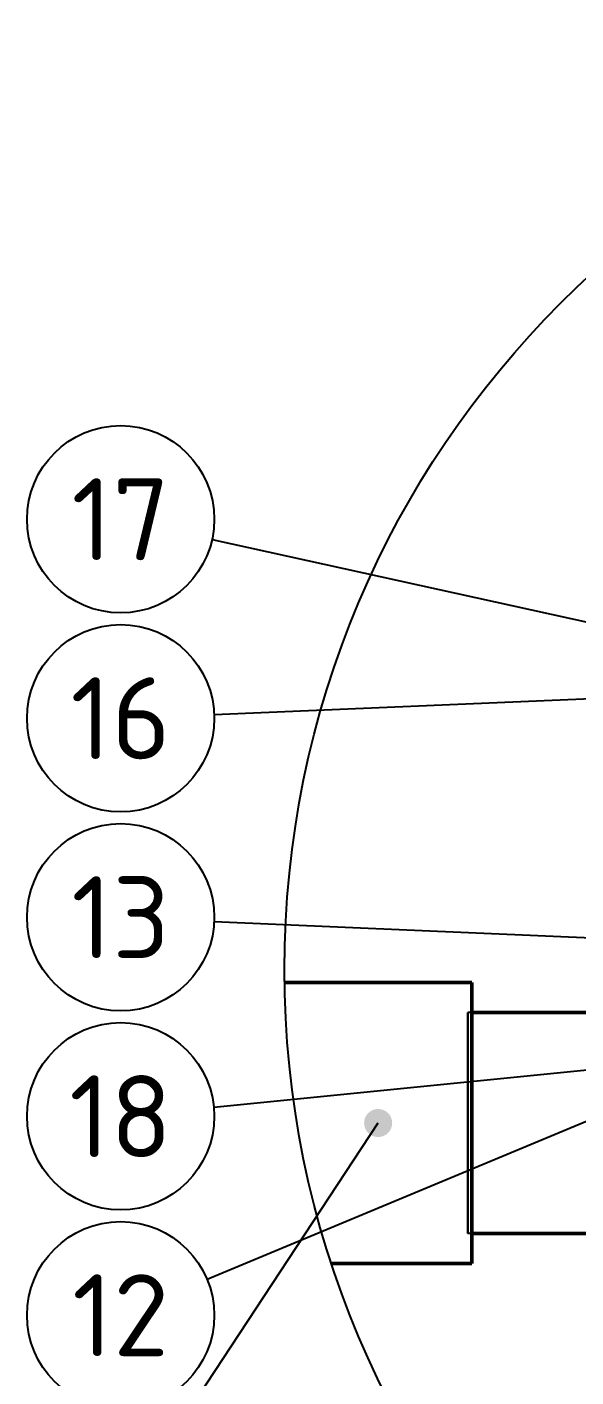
# Model space of a CAD drawing. Header units: millimetres. Extents: x 0 to 594, y 0 to 420.
# Drawn here: x 302.2 to 325.7, y 309.1 to 366.8 of the extents above; entities that cross this region are included whole.
import ezdxf
from ezdxf.enums import TextEntityAlignment as Align

# ---------------------------------------------------------------- set-up
doc = ezdxf.new("R2010")
doc.units = ezdxf.units.MM
doc.linetypes.add('ISO02-TRAZOS', pattern=[3.75, 3, -0.75])
for name, color, linetype, lineweight in [('01-VISIBLE', 7, 'CONTINUOUS', 50), ('02-OCULTA', 4, 'ISO02-TRAZOS', 25), ('06-TEXTO', 7, 'CONTINUOUS', 25), ('08-FINA', 5, 'CONTINUOUS', 25)]:
    doc.layers.add(name, color=color, linetype=linetype, lineweight=lineweight)
doc.styles.add('ISO3098', font='isocpeur.ttf')

msp = doc.modelspace()

# ---------------------------------------------------------------- hatches: boundary and pattern name
at = {"layer": '08-FINA'}
h = msp.add_hatch(color=7, dxfattribs=at)
h.dxf.hatch_style = 1
edge = h.paths.add_edge_path()
edge.add_arc((317.211, 319.951), 0.6, 0, 360)

# ---------------------------------------------------------------- linework, layer by layer
at = {"layer": '01-VISIBLE'}
for points in [[(321.211, 325.951), (313.218, 325.951)], [(321.211, 313.951), (321.211, 314.201), (321.211, 314.451), (321.211, 314.701), (321.211, 314.951), (321.211, 315.201), (321.211, 315.451), (321.211, 315.701), (321.211, 315.951), (321.211, 316.201), (321.211, 316.451), (321.211, 316.701), (321.211, 316.951), (321.211, 317.201), (321.211, 317.451), (321.211, 317.701), (321.211, 317.951), (321.211, 318.201), (321.211, 318.451), (321.211, 318.701), (321.211, 318.951), (321.211, 319.201), (321.211, 319.451), (321.211, 319.701), (321.211, 319.951), (321.211, 320.201), (321.211, 320.451), (321.211, 320.701), (321.211, 320.951), (321.211, 321.201), (321.211, 321.451), (321.211, 321.701), (321.211, 321.951), (321.211, 322.201), (321.211, 322.451), (321.211, 322.701), (321.211, 322.951), (321.211, 323.201), (321.211, 323.451), (321.211, 323.701), (321.211, 323.951), (321.211, 324.201), (321.211, 324.451), (321.211, 324.701), (321.211, 324.951), (321.211, 325.201), (321.211, 325.451), (321.211, 325.701), (321.211, 325.951)], [(327.629, 324.676), (321.211, 324.676)], [(329.986, 315.226), (321.211, 315.226)], [(321.211, 313.951), (315.217, 313.951)]]:
    msp.add_lwpolyline(points, dxfattribs=at)
at = {"layer": '02-OCULTA'}
for points in [[(321.211, 325.951), (321.211, 325.701), (321.211, 325.451), (321.211, 325.201), (321.211, 324.951), (321.211, 324.701), (321.211, 324.451), (321.211, 324.201), (321.211, 323.951), (321.211, 323.701), (321.211, 323.451), (321.211, 323.201), (321.211, 322.951), (321.211, 322.701), (321.211, 322.451), (321.211, 322.201), (321.211, 321.951), (321.211, 321.701), (321.211, 321.451), (321.211, 321.201), (321.211, 320.951), (321.211, 320.701), (321.211, 320.451), (321.211, 320.201), (321.211, 319.951), (321.211, 319.701), (321.211, 319.451), (321.211, 319.201), (321.211, 318.951), (321.211, 318.701), (321.211, 318.451), (321.211, 318.201), (321.211, 317.951), (321.211, 317.701), (321.211, 317.451), (321.211, 317.201), (321.211, 316.951), (321.211, 316.701), (321.211, 316.451), (321.211, 316.201), (321.211, 315.951), (321.211, 315.701), (321.211, 315.451), (321.211, 315.201), (321.211, 314.951), (321.211, 314.701), (321.211, 314.451), (321.211, 314.201), (321.211, 313.951)], [(321.036, 315.226), (321.036, 315.481), (321.036, 315.737), (321.036, 315.992), (321.036, 316.248), (321.036, 316.503), (321.036, 316.758), (321.036, 317.014), (321.036, 317.269), (321.036, 317.525), (321.036, 317.78), (321.036, 318.035), (321.036, 318.291), (321.036, 318.546), (321.036, 318.802), (321.036, 319.057), (321.036, 319.312), (321.036, 319.568), (321.036, 319.823), (321.036, 320.079), (321.036, 320.334), (321.036, 320.589), (321.036, 320.845), (321.036, 321.1), (321.036, 321.356), (321.036, 321.611), (321.036, 321.866), (321.036, 322.122), (321.036, 322.377), (321.036, 322.633), (321.036, 322.888), (321.036, 323.143), (321.036, 323.399), (321.036, 323.654), (321.036, 323.91), (321.036, 324.165), (321.036, 324.42), (321.036, 324.676)], [(321.036, 324.676), (321.036, 324.42), (321.036, 324.165), (321.036, 323.91), (321.036, 323.654), (321.036, 323.399), (321.036, 323.143), (321.036, 322.888), (321.036, 322.633), (321.036, 322.377), (321.036, 322.122), (321.036, 321.866), (321.036, 321.611), (321.036, 321.356), (321.036, 321.1), (321.036, 320.845), (321.036, 320.589), (321.036, 320.334), (321.036, 320.079), (321.036, 319.823), (321.036, 319.568), (321.036, 319.312), (321.036, 319.057), (321.036, 318.802), (321.036, 318.546), (321.036, 318.291), (321.036, 318.035), (321.036, 317.78), (321.036, 317.525), (321.036, 317.269), (321.036, 317.014), (321.036, 316.758), (321.036, 316.503), (321.036, 316.248), (321.036, 315.992), (321.036, 315.737), (321.036, 315.481), (321.036, 315.226)], [(321.211, 324.676), (321.036, 324.676)], [(321.211, 315.226), (321.036, 315.226)]]:
    msp.add_lwpolyline(points, dxfattribs=at)
at = {"layer": '08-FINA'}
for p, q in [((310.117, 344.876), (340.111, 338.263)), ((310.207, 337.405), (328.636, 338.176)), ((310.207, 328.564), (338.111, 327.351)), ((310.191, 320.633), (348.941, 324.481)), ((309.903, 313.276), (335.636, 324.001)), ((308.41, 306.579), (317.211, 319.951))]:
    msp.add_line(p, q, dxfattribs=at)
for centre, radius in [((353.473, 326.5), 40.263), ((306.211, 345.738), 4), ((306.211, 337.238), 4), ((306.211, 328.738), 4), ((306.211, 320.238), 4), ((306.211, 311.738), 4)]:
    msp.add_circle(centre, radius, dxfattribs=at)

# ---------------------------------------------------------------- texts
at = {"layer": '06-TEXTO', "style": 'ISO3098'}
for s, p in [('17', (306.211, 345.738)), ('16', (306.211, 337.238)), ('13', (306.211, 328.738)), ('18', (306.211, 320.238)), ('12', (306.211, 311.738))]:
    msp.add_text(s, height=3.5, dxfattribs=at).set_placement(p, align=Align.MIDDLE_CENTER)

doc.saveas('drawing.dxf')
